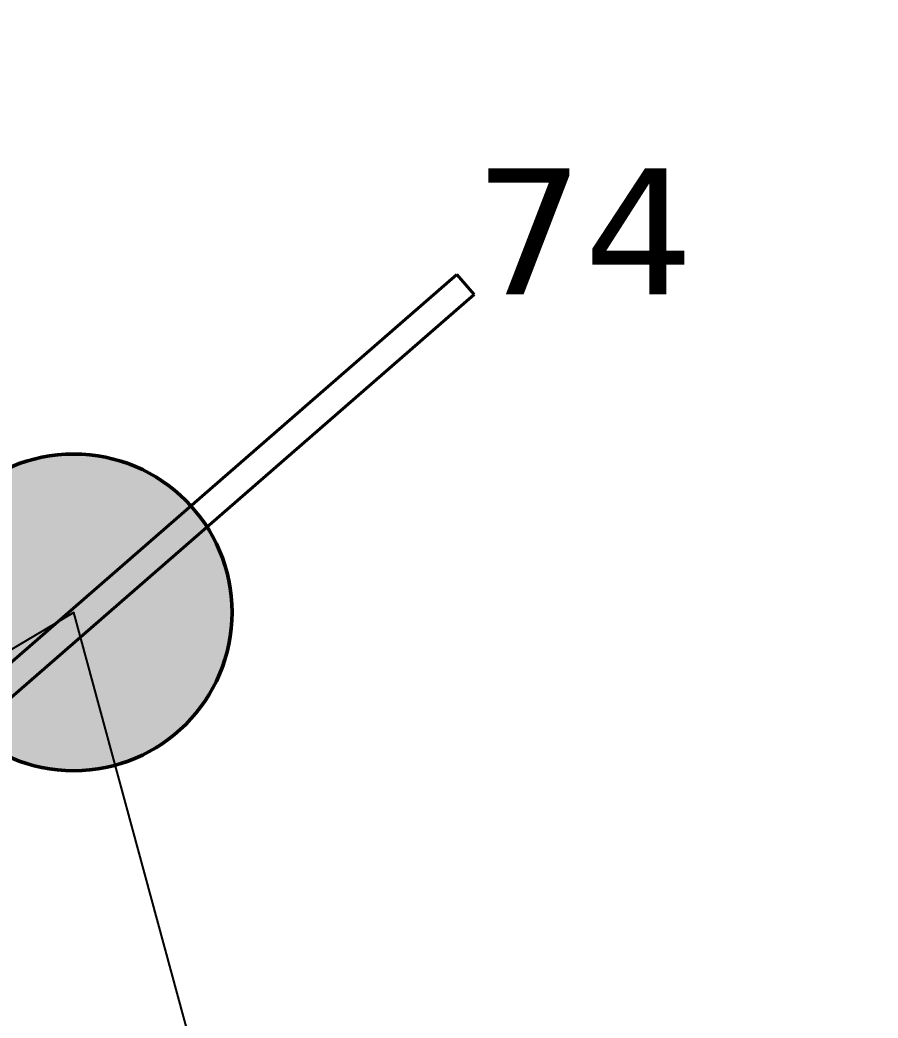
# Model space of a CAD drawing. Header units: millimetres. Extents: x -243740 to 150609, y -473655 to -165121.
# Drawn here: x 45927 to 47153, y -332794 to -331367 of the extents above; entities that cross this region are included whole.
import ezdxf

# ---------------------------------------------------------------- set-up
doc = ezdxf.new("R2010")
doc.units = ezdxf.units.MM
doc.layers.add('_Гр.ЩД-1C.10.4.I8.1', color=6, linetype='Continuous')
doc.layers.add('_освещение_dali', color=3, linetype='Continuous', lineweight=50)
doc.layers.add('DLX_LUM 12', color=5, linetype='Continuous', lineweight=40)
doc.styles.add('TableTextStyle', font='')
doc.styles.get('TableTextStyle').set_extended_font_data('VERDANA.TTF')
doc.linetypes.add('Truba', pattern='A,3e-05,[4,MSH_7,S=1,R=0,X=0,Y=0],-3.022072', length=3.022102)

# ---------------------------------------------------------------- blocks, each defined once
blk = doc.blocks.new('A$Caabd1818')
at = {"layer": 'DLX_LUM 12'}
for points in [[(41437.3, 64795.9, 0), (42581, 65790.9, 0)], [(42581, 65790.9, 0), (41437.3, 64795.9, 0)], [(42581, 65790.9, 0), (41437.3, 64795.9, 0)], [(41437.3, 64795.9, 0), (42581, 65790.9, 0)], [(42581, 65790.9, 0), (42581, 65790.9, 0)], [(42581, 65790.9, 0), (42606, 65762.3, 0)], [(42606, 65762.3, 0), (42581, 65790.9, 0)], [(42581, 65790.9, 0), (42581, 65790.9, 0)], [(42606, 65762.3, 0), (42581, 65790.9, 0)], [(42581, 65790.9, 0), (42606, 65762.3, 0)], [(42606, 65762.3, 0), (41462.2, 64767.2, 0)], [(41462.2, 64767.2, 0), (42606, 65762.3, 0)], [(41462.2, 64767.2, 0), (42606, 65762.3, 0)], [(42606, 65762.3, 0), (41462.2, 64767.2, 0)], [(42606, 65762.3, 0), (42606, 65762.3, 0)], [(42606, 65762.3, 0), (42606, 65762.3, 0)]]:
    blk.add_polyline3d(points, dxfattribs=at)
blk = doc.blocks.new('A$Cab2378fa')
at = {"lineweight": 25, "true_color": 0xfff5f5}
h = blk.add_hatch(color=7, dxfattribs=at)
h.dxf.hatch_style = 1
h.paths.add_polyline_path([(0, 0), (-141.6, -170.3, 0.174923), (3, -222.4, 0.197808), (162.3, -156.8)])
h.paths.add_polyline_path([(-163.2, 157.6), (0, 0), (147.8, 177.8, 0.175398), (3, 230.2, 0.209014)])
at = {"lineweight": 25}
h = blk.add_hatch(color=0, dxfattribs=at)
h.paths.add_polyline_path([(162.3, -156.8, 0.442338), (147.8, 177.8), (0, 0)])
h.paths.add_polyline_path([(-141.6, -170.3), (0, 0), (-163.2, 157.6, 0.430096)])
blk.add_circle((3, 3.9), 226.3)

msp = doc.modelspace()

# ---------------------------------------------------------------- linework, layer by layer
at = {"layer": '_Гр.ЩД-1C.10.4.I8.1', "ltscale": 100}
msp.add_lwpolyline([(51648.6, -336241), (49994, -335377.7), (50011.9, -335028.6), (49301.2, -334260.7), (48163.7, -334326.3), (48004.2, -334486.9), (46231.3, -333612), (46327.4, -333407.1), (46003.4, -332213.9), (42983.5, -334004.6), (46348.8, -336039.7), (50486.2, -336389.5), (49786.7, -337914.6), (48907, -337629.1), (47554.3, -340493.6)], dxfattribs=at)

# ---------------------------------------------------------------- block references
at = {"layer": '_освещение_dali', "color": 5, "ltscale": 100}
msp.add_blockref('A$Cab2378fa', (46000.4, -332217.8), dxfattribs=at)
at = {"layer": 'Defpoints', "linetype": 'Truba', "ltscale": 100}
msp.add_blockref('A$Caabd1818', (3969.7, -397521.8), dxfattribs=at)

# ---------------------------------------------------------------- texts
at = {"layer": '_освещение_dali', "color": 213, "true_color": 0xcd85c3, "style": 'TableTextStyle'}
msp.add_text('74', height=180, dxfattribs=at).set_placement((46575.6, -331759.5))

doc.saveas('drawing.dxf')
